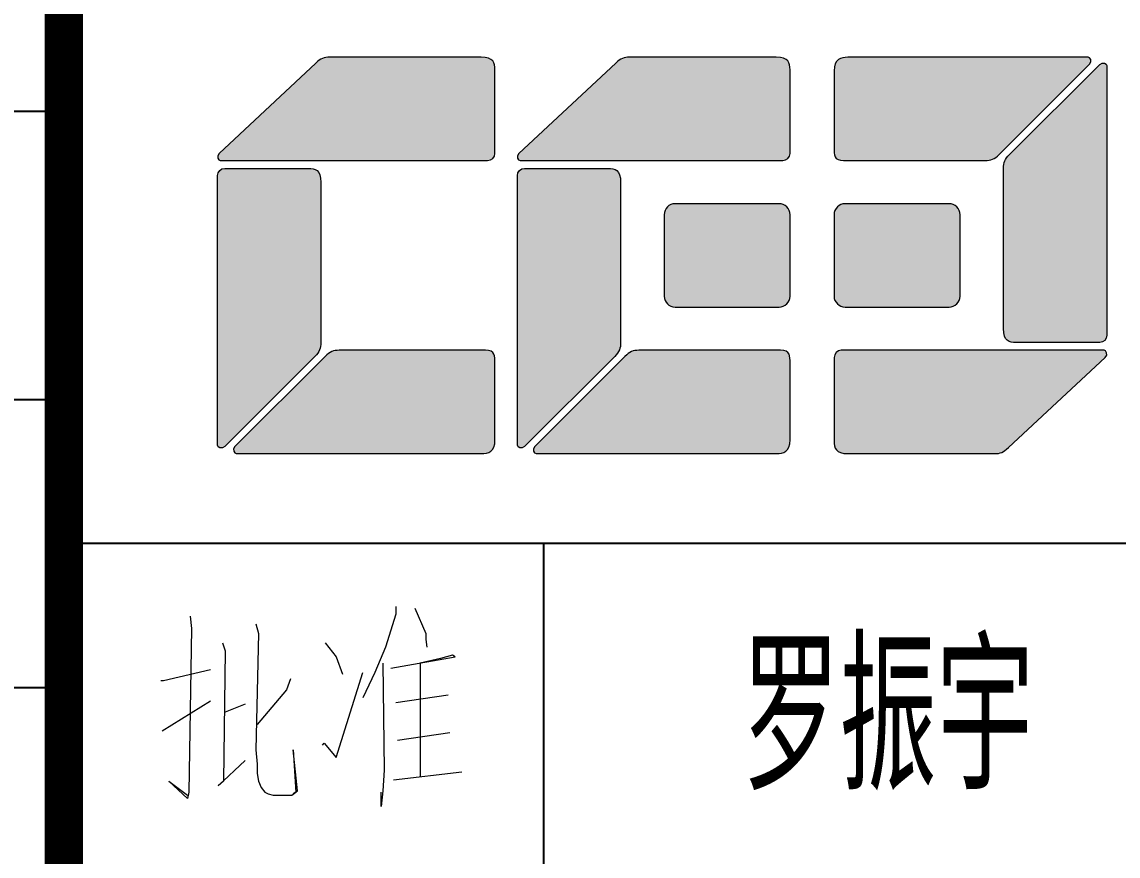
# Model space of a CAD drawing. Extents: x 170390 to 475615, y -37034 to 38097.
# Drawn here: x 356663 to 358947, y -27783 to -26045 of the extents above; entities that cross this region are included whole.
import ezdxf

# ---------------------------------------------------------------- set-up
doc = ezdxf.new("R2010")
doc.units = 0
doc.header["$LTSCALE"] = 1000
doc.header["$MEASUREMENT"] = 0
doc.layers.get('0').update_dxf_attribs({"color": 8})
doc.layers.add('HQ1', color=8, linetype='Continuous')
doc.layers.add('PUB_TEXT', color=8, linetype='Continuous')
doc.styles.add('HZ', font='geditxt.shx', dxfattribs={"width": 0.7, "bigfont": 'dxt.shx'})

# ---------------------------------------------------------------- blocks, each defined once
blk = doc.blocks.new('GEDI_HQ1_2012')
at = {"layer": 'HQ1', "color": 2}
for p, q in [((0, 37), (-65, 37)), ((0, 0), (0, 37)), ((-65, 31), (0, 31)), ((-65, 25), (0, 25))]:
    blk.add_line(p, q, dxfattribs=at)
blk = doc.blocks.new('LOGO_CEEC_2014')
at = {"true_color": 0x0068b6}
h = blk.add_hatch(color=152, dxfattribs=at)
h.dxf.hatch_style = 2
edge = h.paths.add_edge_path()
edge.add_spline(control_points=[(3.261, 7.977), (3.261, 7.977), (3.261, 7.977), (3.216, 7.977), (3.17, 8.06), (3.237, 8.126), (3.237, 8.126), (5.253, 10.002), (5.253, 10.002), (5.352, 10.103), (5.423, 10.128), (5.545, 10.128), (5.545, 10.128), (8.693, 10.128), (8.693, 10.128), (8.955, 10.128), (8.984, 10.01), (8.984, 9.866), (8.984, 9.866), (8.984, 8.126), (8.984, 8.126), (8.984, 8.044), (8.916, 7.977), (8.831, 7.977), (8.831, 7.977), (3.261, 7.977), (3.261, 7.977)], knot_values=[0, 0, 0, 0, 0.005, 0.01, 1, 1, 1, 2, 2, 2, 3, 3, 3, 4, 4, 4, 5, 5, 5, 6, 6, 6, 7, 7, 7, 8, 8, 8, 8], degree=3, periodic=0)
h = blk.add_hatch(color=152, dxfattribs=at)
h.dxf.hatch_style = 2
edge = h.paths.add_edge_path()
edge.add_spline(control_points=[(9.506, 7.977), (9.506, 7.977), (9.506, 7.977), (9.462, 7.977), (9.418, 8.06), (9.484, 8.126), (9.484, 8.126), (11.499, 10.002), (11.499, 10.002), (11.599, 10.103), (11.672, 10.128), (11.79, 10.128), (11.79, 10.128), (14.842, 10.128), (14.842, 10.128), (15.105, 10.128), (15.131, 10.01), (15.131, 9.866), (15.131, 9.866), (15.131, 8.126), (15.131, 8.126), (15.131, 8.044), (15.063, 7.977), (14.981, 7.977), (14.981, 7.977), (9.506, 7.977), (9.506, 7.977)], knot_values=[0, 0, 0, 0, 0.005, 0.01, 1, 1, 1, 2, 2, 2, 3, 3, 3, 4, 4, 4, 5, 5, 5, 6, 6, 6, 7, 7, 7, 8, 8, 8, 8], degree=3, periodic=0)
at = {"true_color": 0xe50011}
h = blk.add_hatch(color=12, dxfattribs=at)
h.dxf.hatch_style = 2
edge = h.paths.add_edge_path()
edge.add_spline(control_points=[(21.343, 10.128), (21.343, 10.128), (21.343, 10.128), (21.385, 10.128), (21.431, 10.045), (21.367, 9.981), (21.367, 9.981), (19.487, 8.102), (19.487, 8.102), (19.392, 8.002), (19.318, 7.977), (19.198, 7.977), (19.198, 7.977), (16.248, 7.977), (16.248, 7.977), (16.043, 7.977), (16.049, 8.095), (16.049, 8.24), (16.049, 8.24), (16.049, 9.845), (16.049, 9.845), (16.049, 10.089), (16.19, 10.128), (16.333, 10.128), (16.333, 10.128), (21.343, 10.128), (21.343, 10.128)], knot_values=[0, 0, 0, 0, 0.005, 0.01, 1, 1, 1, 2, 2, 2, 3, 3, 3, 4, 4, 4, 5, 5, 5, 6, 6, 6, 7, 7, 7, 8, 8, 8, 8], degree=3, periodic=0)
h = blk.add_hatch(color=12, dxfattribs=at)
h.dxf.hatch_style = 2
edge = h.paths.add_edge_path()
edge.add_spline(control_points=[(21.731, 9.953), (21.731, 9.953), (21.731, 9.953), (21.731, 9.997), (21.648, 10.042), (21.584, 9.976), (21.584, 9.976), (19.704, 8.105), (19.704, 8.105), (19.604, 8.005), (19.578, 7.935), (19.578, 7.815), (19.578, 7.815), (19.578, 4.478), (19.578, 4.478), (19.578, 4.213), (19.696, 4.185), (19.843, 4.185), (19.843, 4.185), (21.584, 4.185), (21.584, 4.185), (21.665, 4.185), (21.731, 4.253), (21.731, 4.336), (21.731, 4.336), (21.731, 9.953), (21.731, 9.953)], knot_values=[0, 0, 0, 0, 0.005, 0.01, 1, 1, 1, 2, 2, 2, 3, 3, 3, 4, 4, 4, 5, 5, 5, 6, 6, 6, 7, 7, 7, 8, 8, 8, 8], degree=3, periodic=0)
at = {"true_color": 0x0068b6}
h = blk.add_hatch(color=152, dxfattribs=at)
h.dxf.hatch_style = 2
edge = h.paths.add_edge_path()
edge.add_spline(control_points=[(3.203, 2.048), (3.203, 2.048), (3.203, 2.048), (3.203, 2.004), (3.289, 1.958), (3.355, 2.023), (3.355, 2.023), (5.229, 3.896), (5.229, 3.896), (5.329, 3.995), (5.356, 4.067), (5.356, 4.185), (5.356, 4.185), (5.356, 7.523), (5.356, 7.523), (5.356, 7.787), (5.237, 7.813), (5.092, 7.813), (5.092, 7.813), (3.355, 7.813), (3.355, 7.813), (3.272, 7.813), (3.203, 7.746), (3.203, 7.664), (3.203, 7.664), (3.203, 2.048), (3.203, 2.048)], knot_values=[0, 0, 0, 0, 0.005, 0.01, 1, 1, 1, 2, 2, 2, 3, 3, 3, 4, 4, 4, 5, 5, 5, 6, 6, 6, 7, 7, 7, 8, 8, 8, 8], degree=3, periodic=0)
h = blk.add_hatch(color=152, dxfattribs=at)
h.dxf.hatch_style = 2
edge = h.paths.add_edge_path()
edge.add_spline(control_points=[(9.45, 2.048), (9.45, 2.048), (9.45, 2.048), (9.45, 2.004), (9.533, 1.958), (9.6, 2.023), (9.6, 2.023), (11.478, 3.896), (11.478, 3.896), (11.576, 3.995), (11.601, 4.067), (11.601, 4.185), (11.601, 4.185), (11.601, 7.523), (11.601, 7.523), (11.601, 7.787), (11.483, 7.813), (11.339, 7.813), (11.339, 7.813), (9.6, 7.813), (9.6, 7.813), (9.518, 7.813), (9.45, 7.746), (9.45, 7.664), (9.45, 7.664), (9.45, 2.048), (9.45, 2.048)], knot_values=[0, 0, 0, 0, 0.005, 0.01, 1, 1, 1, 2, 2, 2, 3, 3, 3, 4, 4, 4, 5, 5, 5, 6, 6, 6, 7, 7, 7, 8, 8, 8, 8], degree=3, periodic=0)
h = blk.add_hatch(color=152, dxfattribs=at)
h.dxf.hatch_style = 2
edge = h.paths.add_edge_path()
edge.add_spline(control_points=[(12.737, 4.923), (12.737, 4.923), (12.737, 4.923), (12.611, 4.923), (12.508, 5.025), (12.508, 5.152), (12.508, 5.152), (12.508, 6.847), (12.508, 6.847), (12.508, 6.974), (12.611, 7.077), (12.737, 7.077), (12.737, 7.077), (14.902, 7.077), (14.902, 7.077), (15.028, 7.077), (15.131, 6.974), (15.131, 6.847), (15.131, 6.847), (15.131, 5.152), (15.131, 5.152), (15.131, 5.025), (15.028, 4.923), (14.902, 4.923), (14.902, 4.923), (12.737, 4.923), (12.737, 4.923)], knot_values=[0, 0, 0, 0, 0.005, 0.01, 1, 1, 1, 2, 2, 2, 3, 3, 3, 4, 4, 4, 5, 5, 5, 6, 6, 6, 7, 7, 7, 8, 8, 8, 8], degree=3, periodic=0)
at = {"true_color": 0xe50011}
h = blk.add_hatch(color=12, dxfattribs=at)
h.dxf.hatch_style = 2
edge = h.paths.add_edge_path()
edge.add_spline(control_points=[(16.28, 4.923), (16.28, 4.923), (16.28, 4.923), (16.153, 4.923), (16.049, 5.025), (16.049, 5.152), (16.049, 5.152), (16.049, 6.847), (16.049, 6.847), (16.049, 6.974), (16.153, 7.077), (16.28, 7.077), (16.28, 7.077), (18.443, 7.077), (18.443, 7.077), (18.566, 7.077), (18.672, 6.974), (18.672, 6.847), (18.672, 6.847), (18.672, 5.152), (18.672, 5.152), (18.672, 5.025), (18.566, 4.923), (18.443, 4.923), (18.443, 4.923), (16.28, 4.923), (16.28, 4.923)], knot_values=[0, 0, 0, 0, 0.005, 0.01, 1, 1, 1, 2, 2, 2, 3, 3, 3, 4, 4, 4, 5, 5, 5, 6, 6, 6, 7, 7, 7, 8, 8, 8, 8], degree=3, periodic=0)
at = {"true_color": 0x0068b6}
h = blk.add_hatch(color=152, dxfattribs=at)
h.dxf.hatch_style = 2
edge = h.paths.add_edge_path()
edge.add_spline(control_points=[(3.591, 1.872), (3.591, 1.872), (3.591, 1.872), (3.551, 1.872), (3.503, 1.957), (3.566, 2.02), (3.566, 2.02), (5.447, 3.898), (5.447, 3.898), (5.545, 3.995), (5.614, 4.024), (5.736, 4.024), (5.736, 4.024), (8.785, 4.024), (8.785, 4.024), (8.988, 4.024), (8.984, 3.905), (8.984, 3.76), (8.984, 3.76), (8.984, 2.156), (8.984, 2.156), (8.984, 1.911), (8.843, 1.872), (8.701, 1.872), (8.701, 1.872), (3.591, 1.872), (3.591, 1.872)], knot_values=[0, 0, 0, 0, 0.005, 0.01, 1, 1, 1, 2, 2, 2, 3, 3, 3, 4, 4, 4, 5, 5, 5, 6, 6, 6, 7, 7, 7, 8, 8, 8, 8], degree=3, periodic=0)
h = blk.add_hatch(color=152, dxfattribs=at)
h.dxf.hatch_style = 2
edge = h.paths.add_edge_path()
edge.add_spline(control_points=[(9.839, 1.872), (9.839, 1.872), (9.839, 1.872), (9.796, 1.872), (9.749, 1.957), (9.813, 2.02), (9.813, 2.02), (11.692, 3.898), (11.692, 3.898), (11.79, 3.995), (11.862, 4.024), (11.984, 4.024), (11.984, 4.024), (14.934, 4.024), (14.934, 4.024), (15.139, 4.024), (15.131, 3.905), (15.131, 3.76), (15.131, 3.76), (15.131, 2.156), (15.131, 2.156), (15.131, 1.911), (14.992, 1.872), (14.848, 1.872), (14.848, 1.872), (9.839, 1.872), (9.839, 1.872)], knot_values=[0, 0, 0, 0, 0.005, 0.01, 1, 1, 1, 2, 2, 2, 3, 3, 3, 4, 4, 4, 5, 5, 5, 6, 6, 6, 7, 7, 7, 8, 8, 8, 8], degree=3, periodic=0)
at = {"true_color": 0xe50011}
h = blk.add_hatch(color=12, dxfattribs=at)
h.dxf.hatch_style = 2
edge = h.paths.add_edge_path()
edge.add_spline(control_points=[(21.676, 4.024), (21.676, 4.024), (21.676, 4.024), (21.718, 4.024), (21.763, 3.94), (21.698, 3.874), (21.698, 3.874), (19.68, 1.998), (19.68, 1.998), (19.58, 1.898), (19.509, 1.872), (19.392, 1.872), (19.392, 1.872), (16.343, 1.872), (16.343, 1.872), (16.077, 1.872), (16.049, 1.989), (16.049, 2.135), (16.049, 2.135), (16.049, 3.874), (16.049, 3.874), (16.049, 3.957), (16.12, 4.024), (16.199, 4.024), (16.199, 4.024), (21.676, 4.024), (21.676, 4.024)], knot_values=[0, 0, 0, 0, 0.005, 0.01, 1, 1, 1, 2, 2, 2, 3, 3, 3, 4, 4, 4, 5, 5, 5, 6, 6, 6, 7, 7, 7, 8, 8, 8, 8], degree=3, periodic=0)
at = {"lineweight": 0}
for points in [[(8.984, 8.126), (8.984, 8.044), (8.916, 7.977), (8.831, 7.977), (8.831, 7.977), (3.261, 7.977), (3.261, 7.977), (3.216, 7.977), (3.17, 8.06), (3.237, 8.126), (3.237, 8.126), (5.253, 10.002), (5.253, 10.002), (5.352, 10.103), (5.423, 10.128), (5.545, 10.128), (5.545, 10.128), (8.693, 10.128), (8.693, 10.128), (8.955, 10.128), (8.984, 10.01), (8.984, 9.866), (8.984, 9.866), (8.984, 8.126), (8.984, 8.126)], [(15.131, 8.126), (15.131, 8.044), (15.063, 7.977), (14.981, 7.977), (14.981, 7.977), (9.506, 7.977), (9.506, 7.977), (9.462, 7.977), (9.418, 8.06), (9.484, 8.126), (9.484, 8.126), (11.499, 10.002), (11.499, 10.002), (11.599, 10.103), (11.672, 10.128), (11.79, 10.128), (11.79, 10.128), (14.842, 10.128), (14.842, 10.128), (15.105, 10.128), (15.131, 10.01), (15.131, 9.866), (15.131, 9.866), (15.131, 8.126), (15.131, 8.126)], [(16.049, 9.845), (16.049, 10.089), (16.19, 10.128), (16.333, 10.128), (16.333, 10.128), (21.343, 10.128), (21.343, 10.128), (21.385, 10.128), (21.431, 10.045), (21.367, 9.981), (21.367, 9.981), (19.487, 8.102), (19.487, 8.102), (19.392, 8.002), (19.318, 7.977), (19.198, 7.977), (19.198, 7.977), (16.248, 7.977), (16.248, 7.977), (16.043, 7.977), (16.049, 8.095), (16.049, 8.24), (16.049, 8.24), (16.049, 9.845), (16.049, 9.845)], [(21.584, 4.185), (21.665, 4.185), (21.731, 4.253), (21.731, 4.336), (21.731, 4.336), (21.731, 9.953), (21.731, 9.953), (21.731, 9.997), (21.648, 10.042), (21.584, 9.976), (21.584, 9.976), (19.704, 8.105), (19.704, 8.105), (19.604, 8.005), (19.578, 7.935), (19.578, 7.815), (19.578, 7.815), (19.578, 4.478), (19.578, 4.478), (19.578, 4.213), (19.696, 4.185), (19.843, 4.185), (19.843, 4.185), (21.584, 4.185), (21.584, 4.185)], [(3.355, 7.813), (3.272, 7.813), (3.203, 7.746), (3.203, 7.664), (3.203, 7.664), (3.203, 2.048), (3.203, 2.048), (3.203, 2.004), (3.289, 1.958), (3.355, 2.023), (3.355, 2.023), (5.229, 3.896), (5.229, 3.896), (5.329, 3.995), (5.356, 4.067), (5.356, 4.185), (5.356, 4.185), (5.356, 7.523), (5.356, 7.523), (5.356, 7.787), (5.237, 7.813), (5.092, 7.813), (5.092, 7.813), (3.355, 7.813), (3.355, 7.813)], [(9.6, 7.813), (9.518, 7.813), (9.45, 7.746), (9.45, 7.664), (9.45, 7.664), (9.45, 2.048), (9.45, 2.048), (9.45, 2.004), (9.533, 1.958), (9.6, 2.023), (9.6, 2.023), (11.478, 3.896), (11.478, 3.896), (11.576, 3.995), (11.601, 4.067), (11.601, 4.185), (11.601, 4.185), (11.601, 7.523), (11.601, 7.523), (11.601, 7.787), (11.483, 7.813), (11.339, 7.813), (11.339, 7.813), (9.6, 7.813), (9.6, 7.813)], [(15.131, 5.152), (15.131, 5.025), (15.028, 4.923), (14.902, 4.923), (14.902, 4.923), (12.737, 4.923), (12.737, 4.923), (12.611, 4.923), (12.508, 5.025), (12.508, 5.152), (12.508, 5.152), (12.508, 6.847), (12.508, 6.847), (12.508, 6.974), (12.611, 7.077), (12.737, 7.077), (12.737, 7.077), (14.902, 7.077), (14.902, 7.077), (15.028, 7.077), (15.131, 6.974), (15.131, 6.847), (15.131, 6.847), (15.131, 5.152), (15.131, 5.152)], [(18.672, 5.152), (18.672, 5.025), (18.566, 4.923), (18.443, 4.923), (18.443, 4.923), (16.28, 4.923), (16.28, 4.923), (16.153, 4.923), (16.049, 5.025), (16.049, 5.152), (16.049, 5.152), (16.049, 6.847), (16.049, 6.847), (16.049, 6.974), (16.153, 7.077), (16.28, 7.077), (16.28, 7.077), (18.443, 7.077), (18.443, 7.077), (18.566, 7.077), (18.672, 6.974), (18.672, 6.847), (18.672, 6.847), (18.672, 5.152), (18.672, 5.152)], [(8.984, 2.156), (8.984, 1.911), (8.843, 1.872), (8.701, 1.872), (8.701, 1.872), (3.591, 1.872), (3.591, 1.872), (3.551, 1.872), (3.503, 1.957), (3.566, 2.02), (3.566, 2.02), (5.447, 3.898), (5.447, 3.898), (5.545, 3.995), (5.614, 4.024), (5.736, 4.024), (5.736, 4.024), (8.785, 4.024), (8.785, 4.024), (8.988, 4.024), (8.984, 3.905), (8.984, 3.76), (8.984, 3.76), (8.984, 2.156), (8.984, 2.156)], [(15.131, 2.156), (15.131, 1.911), (14.992, 1.872), (14.848, 1.872), (14.848, 1.872), (9.839, 1.872), (9.839, 1.872), (9.796, 1.872), (9.749, 1.957), (9.813, 2.02), (9.813, 2.02), (11.692, 3.898), (11.692, 3.898), (11.79, 3.995), (11.862, 4.024), (11.984, 4.024), (11.984, 4.024), (14.934, 4.024), (14.934, 4.024), (15.139, 4.024), (15.131, 3.905), (15.131, 3.76), (15.131, 3.76), (15.131, 2.156), (15.131, 2.156)], [(16.049, 3.874), (16.049, 3.957), (16.12, 4.024), (16.199, 4.024), (16.199, 4.024), (21.676, 4.024), (21.676, 4.024), (21.718, 4.024), (21.763, 3.94), (21.698, 3.874), (21.698, 3.874), (19.68, 1.998), (19.68, 1.998), (19.58, 1.898), (19.509, 1.872), (19.392, 1.872), (19.392, 1.872), (16.343, 1.872), (16.343, 1.872), (16.077, 1.872), (16.049, 1.989), (16.049, 2.135), (16.049, 2.135), (16.049, 3.874), (16.049, 3.874)]]:
    blk.add_open_spline(points, degree=3, knots=[0, 0, 0, 0, 1, 1, 1, 2, 2, 2, 3, 3, 3, 4, 4, 4, 5, 5, 5, 6, 6, 6, 7, 7, 7, 8, 8, 8, 8], dxfattribs=at)

msp = doc.modelspace()

# ---------------------------------------------------------------- linework, layer by layer
at = {"color": 2}
for p, q in [((374750.1, -27131.7), (356750.1, -27131.7)), ((357750.1, -29931.7), (357750.1, -27131.7))]:
    msp.add_line(p, q, dxfattribs=at)
at = {"color": 2, "const_width": 80}
msp.add_lwpolyline([(356750.1, -29931.7), (356750.1, -25931.7)], dxfattribs=at)
at = {"color": 7, "lineweight": 0}
for points in [[(357442.2, -27263.3), (357442.2, -27279), (357420.2, -27348), (357398.3, -27400.5), (357373.2, -27453.1)], [(357481.4, -27266.4), (357504.1, -27319), (357504.1, -27331.5), (357506.5, -27348)], [(357013.2, -27282.9), (357016.4, -27308.8), (357010.9, -27649.9), (357007.7, -27663.2), (356969.3, -27627.1), (357007.7, -27656.2)], [(357150.5, -27299.4), (357156, -27319), (357150.5, -27561.3), (357152.8, -27591.1), (357152.8, -27610.7), (357156, -27627.1), (357161.4, -27639.7), (357169.3, -27649.9), (357175.6, -27653), (357186.5, -27656.2), (357197.5, -27656.2), (357225, -27656.2), (357233.6, -27649.9), (357236.7, -27646.8), (357228.1, -27561.3), (357233.6, -27649.9), (357228.1, -27653)], [(357080.7, -27338.6), (357086.2, -27355), (357083, -27627.1), (357072, -27636.6), (357127.7, -27584)], [(357294.8, -27338.6), (357317.5, -27367.6), (357330.8, -27403.7)], [(357414.7, -27380.9), (357417.9, -27603.6), (357414.7, -27646.8), (357411.6, -27679.7), (357411.6, -27649.9)], [(357431.2, -27391.1), (357565.3, -27367.6), (357559.8, -27364.4), (357534.7, -27371.5), (357492.4, -27380.9), (357492.4, -27617)], [(356952.1, -27417), (356957.6, -27417), (357055.6, -27394.2)], [(357289.3, -27551.9), (357292.4, -27547.9), (357317.5, -27577.7), (357373.2, -27400.5)], [(357222.6, -27413.8), (357214, -27436.6), (357152.8, -27508.7)], [(357442.2, -27463.2), (357551.2, -27446.8)], [(356955.2, -27522.1), (357055.6, -27459.3)], [(357127.7, -27466.4), (357086.2, -27482.9)], [(357445.3, -27541.7), (357554.3, -27525.2)], [(357436.7, -27624), (357579.4, -27607.5)]]:
    msp.add_lwpolyline(points, dxfattribs=at)

# ---------------------------------------------------------------- block references
at = {"xscale": 100, "yscale": 100, "zscale": 100}
for name, p in [('LOGO_CEEC_2014', (356750.1, -27131.7)), ('GEDI_HQ1_2012', (356750.1, -29931.7))]:
    msp.add_blockref(name, p, dxfattribs=at)

# ---------------------------------------------------------------- texts
at = {"layer": 'PUB_TEXT', "style": 'HZ', "width": 0.7}
msp.add_text('罗振宇', height=304.25, dxfattribs=at).set_placement((358163.8, -27645.3))

doc.saveas('drawing.dxf')
